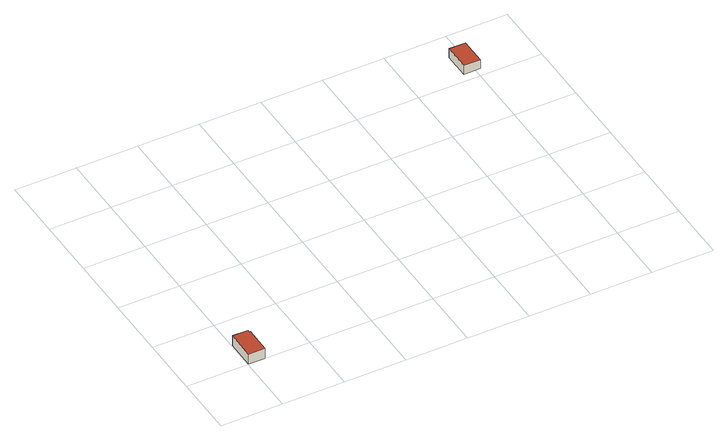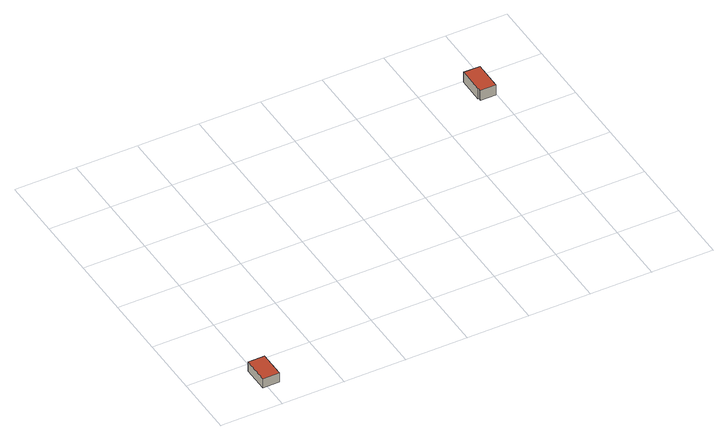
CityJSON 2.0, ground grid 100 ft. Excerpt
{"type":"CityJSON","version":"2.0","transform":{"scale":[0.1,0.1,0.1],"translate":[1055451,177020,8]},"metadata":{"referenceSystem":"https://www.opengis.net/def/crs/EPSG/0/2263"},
"CityObjects":{
"building1":{"type":"Building","attributes":{"name":"Bldg_3210008095","BIN":"4292053"},"geometry":[{"type":"MultiSurface","lod":"2","boundaries":[[[0,1,2,3,4,5]],[[6,7,8,9,10,11]],[[4,3,11,10]],[[5,4,10,9]],[[0,5,9,8]],[[1,0,8,7]],[[2,1,7,6]],[[3,2,6,11]]],"semantics":{"surfaces":[{"type":"RoofSurface","BIN":"4292053"},{"type":"GroundSurface"},{"type":"WallSurface"}],"values":[0,1,2,2,2,2,2,2]}}]},
"building2":{"type":"Building","attributes":{"name":"Bldg_3210005736","BIN":"4291894"},"geometry":[{"type":"MultiSurface","lod":"2","boundaries":[[[12,13,14,15]],[[16,17,18,19]],[[12,15,19,18]],[[13,12,18,17]],[[14,13,17,16]],[[15,14,16,19]]],"semantics":{"surfaces":[{"type":"RoofSurface","BIN":"4291894"},{"type":"GroundSurface"},{"type":"WallSurface"}],"values":[0,1,2,2,2,2]}}]}
},
"vertices":[
[11,480,188],[7,8,188],[276,5,188],[280,434,188],[260,435,188],[260,478,188],[276,5,6],[7,8,6],[11,480,6],[260,478,6],[260,435,6],[280,434,6],
[6077,4560,179],[5807,4560,179],[5807,4127,179],[6077,4127,179],[5807,4127,14],[5807,4560,14],[6077,4560,14],[6077,4127,14]
]}
